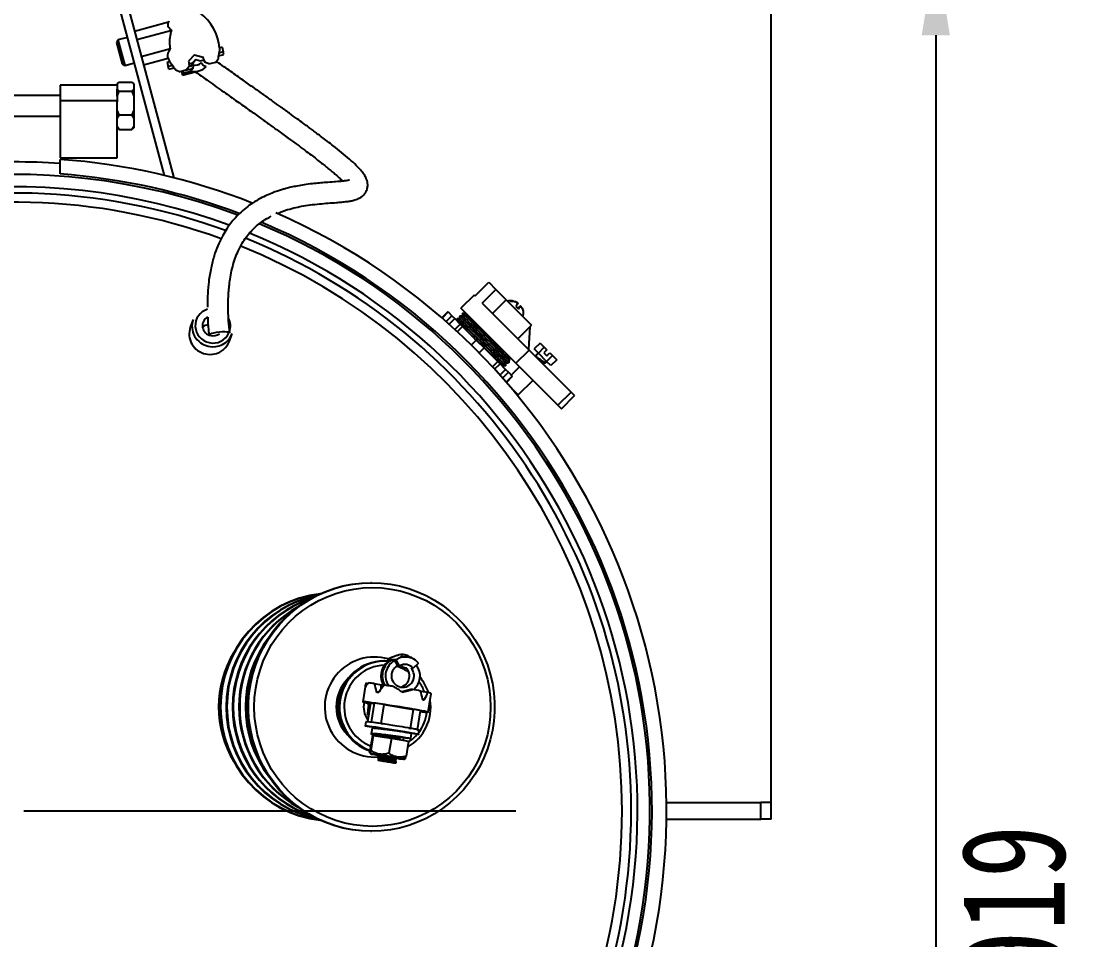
# Model space of a CAD drawing. Header units: millimetres. Extents: x 107291 to 113922, y -130611 to -125922.
# Drawn here: x 108498 to 109009, y -129124 to -128682 of the extents above; entities that cross this region are included whole.
import ezdxf

# ---------------------------------------------------------------- set-up
doc = ezdxf.new("R2010")
doc.units = ezdxf.units.MM
doc.header["$LTSCALE"] = 13
doc.linetypes.add('CENTERX2', pattern=[101.6, 63.5, -12.7, 12.7, -12.7])
for name, color, linetype in [('中心符号线', 7, 'CENTERX2'), ('几何体', 7, 'Continuous'), ('尺寸', 3, 'Continuous')]:
    doc.layers.add(name, color=color, linetype=linetype)
doc.styles.add('SLDTEXTSTYLE0', font='hyswlongfangsong.ttf')
doc.dimstyles.new('SLDDIMSTYLE0', dxfattribs={"dimtxt": 50, "dimasz": 40.8, "dimexe": 0, "dimexo": 0.0625, "dimgap": 12.5, "dimtad": 2, "dimdec": 0, "dimrnd": 1e-09, "dimzin": 12, "dimdsep": 46, "dimtxsty": 'SLDTEXTSTYLE0', "dimsah": 1, "dimcen": 0.09, "dimadec": 0, "dimazin": 3, "dimtfac": 1, "dimtdec": 0, "dimtmove": 0, "dimatfit": 0, "dimfxl": 1, "dimfrac": 2, "dimtolj": 1, "dimtzin": 12, "dimarcsym": 0})

# ---------------------------------------------------------------- blocks, each defined once
blk = doc.blocks.new('SW_CENTERMARKSYMBOL_0')
at = {"layer": '中心符号线', "color": 0}
blk.add_line((5, 0), (242, 0), dxfattribs=at)
blk = doc.blocks.new('*D22')
at = {"layer": 'Defpoints', "color": 0, "transparency": 16777216}
for p in [(108531.36, -128648.06), (108624.3, -129566.79), (108938.26, -129566.79)]:
    blk.add_point(p, dxfattribs=at)
at = {"layer": '尺寸', "color": 0, "lineweight": -2, "transparency": 16777216}
for p, q in [((108531.42, -128648.06), (108938.26, -128648.06)), ((108938.26, -128688.86), (108938.26, -129525.99)), ((108624.36, -129566.79), (108938.26, -129566.79))]:
    blk.add_line(p, q, dxfattribs=at)
at = {"layer": '尺寸', "color": 0, "transparency": 16777216}
for points in [[(108931.46, -128688.86), (108945.06, -128688.86), (108938.26, -128648.06)], [(108931.46, -129525.99), (108945.06, -129525.99), (108938.26, -129566.79)]]:
    blk.add_solid(points, dxfattribs=at)
at = {"layer": '尺寸', "color": 0, "transparency": 16777216, "insert": (108975.76, -129107.43), "char_height": 50, "attachment_point": 5, "rotation": 90, "style": 'SLDTEXTSTYLE0'}
blk.add_mtext('\\A1;919', dxfattribs=at)
blk = doc.blocks.new('*D23')
at = {"layer": 'Defpoints', "color": 0, "transparency": 16777216}
for p in [(108859.05, -128532.98), (107978.05, -129032.32), (108859.05, -129058.32)]:
    blk.add_point(p, dxfattribs=at)
at = {"layer": '尺寸', "color": 0, "lineweight": -2, "transparency": 16777216}
for p, q in [((107978.05, -129032.25), (107978.05, -128532.98)), ((108018.85, -128532.98), (108818.25, -128532.98)), ((108859.05, -129058.25), (108859.05, -128532.98))]:
    blk.add_line(p, q, dxfattribs=at)
at = {"layer": '尺寸', "color": 0, "transparency": 16777216}
for points in [[(108018.85, -128526.18), (108018.85, -128539.78), (107978.05, -128532.98)], [(108818.25, -128526.18), (108818.25, -128539.78), (108859.05, -128532.98)]]:
    blk.add_solid(points, dxfattribs=at)
at = {"layer": '尺寸', "color": 0, "transparency": 16777216, "insert": (108418.55, -128495.48), "char_height": 50, "attachment_point": 5, "style": 'SLDTEXTSTYLE0'}
blk.add_mtext('\\A1;881', dxfattribs=at)

msp = doc.modelspace()

# ---------------------------------------------------------------- linework, layer by layer
at = {"layer": '几何体'}
for p, q in [((108566.83, -128756.35), (108539.69, -128655.06)), ((108543.55, -128654.03), (108571.26, -128757.44)), ((108552.34, -128686.82), (108568.78, -128682.42)), ((108553.43, -128690.88), (108570.27, -128686.37)), ((108544.39, -128691.08), (108543.63, -128692.31)), ((108543.63, -128692.31), (108546.41, -128702.66)), ((108549.01, -128689.84), (108544.39, -128691.08)), ((108544.39, -128691.08), (108547.68, -128703.35)), ((108555.6, -128699), (108569.65, -128695.23)), ((108581.26, -128698.18), (108578.3, -128701.31)), ((108581.26, -128698.18), (108585.39, -128699.41)), ((108592.84, -128699.34), (108592.88, -128698.76)), ((108592.93, -128697.39), (108592.88, -128698.76)), ((108592.88, -128698.76), (108595.44, -128698.07)), ((108595.1, -128696.81), (108592.93, -128697.39)), ((108594.51, -128694.62), (108593.35, -128694.94)), ((108594.51, -128694.62), (108595.1, -128696.81)), ((108595.44, -128698.07), (108595.1, -128696.81)), ((108546.41, -128702.66), (108547.68, -128703.35)), ((108547.68, -128703.35), (108552.29, -128702.11)), ((108556.69, -128703.06), (108568.55, -128699.88)), ((108568.01, -128701.73), (108569.17, -128701.41)), ((108568.01, -128701.73), (108568.59, -128703.91)), ((108570.76, -128703.33), (108568.59, -128703.91)), ((108568.93, -128705.18), (108568.59, -128703.91)), ((108571.48, -128704.49), (108570.76, -128703.33)), ((108577.05, -128705.71), (108578.9, -128703.56)), ((108578.3, -128701.31), (108578.64, -128702.57)), ((108578.64, -128702.57), (108580.28, -128702.14)), ((108578.9, -128703.56), (108578.64, -128702.57)), ((108578.92, -128703.62), (108579.86, -128703.37)), ((108581.89, -128700.54), (108580.28, -128702.14)), ((108580.28, -128702.14), (108580.82, -128701.99)), ((108580.58, -128703.25), (108580.37, -128704.82)), ((108581.89, -128700.54), (108584.09, -128701.11)), ((108584.09, -128701.11), (108585.73, -128700.67)), ((108585.48, -128703.45), (108584.52, -128702.12)), ((108585.73, -128700.67), (108585.39, -128699.41)), ((108586.8, -128704.1), (108585.48, -128703.45)), ((108585.73, -128700.67), (108585.99, -128701.66)), ((108585.99, -128701.66), (108588.67, -128702.59)), ((108591.38, -128701.87), (108588.67, -128702.59)), ((108591.38, -128701.87), (108592.73, -128699.96)), ((108592.73, -128699.96), (108592.79, -128699.35)), ((108592.79, -128699.35), (108592.84, -128699.34)), ((108568.93, -128705.18), (108571.48, -128704.49)), ((108571.48, -128704.49), (108571.81, -128704.97)), ((108571.81, -128704.97), (108571.86, -128704.96)), ((108571.86, -128704.96), (108572.22, -128705.46)), ((108572.22, -128705.46), (108574.34, -128706.43)), ((108577.05, -128705.71), (108574.34, -128706.43)), ((108575.03, -128706.25), (108575.52, -128708.11)), ((108575.52, -128708.11), (108581.64, -128706.47)), ((108576.2, -128706.94), (108575.52, -128708.11)), ((108576.2, -128706.94), (108579.42, -128706.08)), ((108577.05, -128705.71), (108580.37, -128704.82)), ((108580.37, -128704.82), (108579.42, -128706.08)), ((108544.05, -128712.82), (108516.55, -128712.82)), ((108516.55, -128712.82), (108516.55, -128720.25)), ((108544.05, -128712.29), (108545.05, -128711.37)), ((108544.32, -128712), (108544.05, -128712.27)), ((108544.05, -128712.29), (108544.05, -128712.27)), ((108544.05, -128712.29), (108544.05, -128714.86)), ((108545.05, -128711.37), (108551.05, -128711.37)), ((108551.05, -128711.37), (108552.05, -128712.29)), ((108552.05, -128712.27), (108551.77, -128712)), ((108552.05, -128712.27), (108552.05, -128712.29)), ((108552.05, -128712.29), (108552.05, -128714.86)), ((108516.55, -128717.82), (108471.55, -128717.82)), ((108545.05, -128715.78), (108544.05, -128714.86)), ((108544.05, -128718.18), (108544.05, -128714.86)), ((108544.05, -128718.18), (108545.05, -128715.78)), ((108544.05, -128718.18), (108544.05, -128720.87)), ((108545.05, -128715.78), (108551.05, -128715.78)), ((108552.05, -128714.86), (108551.05, -128715.78)), ((108551.05, -128715.78), (108552.05, -128718.18)), ((108552.05, -128714.86), (108552.05, -128718.18)), ((108552.05, -128718.18), (108552.05, -128724.83)), ((108516.55, -128720.25), (108544.05, -128720.25)), ((108516.55, -128720.25), (108516.55, -128747.82)), ((108544.05, -128747.82), (108544.05, -128720.87)), ((108471.55, -128727.82), (108516.55, -128727.82)), ((108545.05, -128727.23), (108544.05, -128724.83)), ((108544.05, -128728.7), (108545.05, -128727.23)), ((108545.05, -128727.23), (108551.05, -128727.23)), ((108552.05, -128724.83), (108551.05, -128727.23)), ((108551.05, -128727.23), (108552.05, -128728.7)), ((108552.05, -128724.83), (108552.05, -128728.7)), ((108552.05, -128728.7), (108552.05, -128732.79)), ((108545.05, -128734.26), (108544.05, -128732.79)), ((108544.05, -128733.36), (108544.32, -128733.64)), ((108544.34, -128733.62), (108545.05, -128734.26)), ((108545.05, -128734.26), (108551.05, -128734.26)), ((108552.05, -128732.79), (108551.05, -128734.26)), ((108551.05, -128734.26), (108551.75, -128733.62)), ((108551.77, -128733.64), (108552.05, -128733.36)), ((108552.05, -128732.79), (108552.05, -128733.36)), ((108516.55, -128747.82), (108544.05, -128747.82)), ((108516.55, -128755.64), (108516.55, -128748.62)), ((108716.36, -128814.35), (108722.93, -128807.77)), ((108719.8, -128817.79), (108726.37, -128811.21)), ((108722.93, -128807.77), (108726.37, -128811.21)), ((108726.37, -128811.21), (108731.37, -128816.21)), ((108715.93, -128813.92), (108709.56, -128820.28)), ((108715.93, -128813.92), (108716.36, -128814.35)), ((108731.37, -128816.21), (108724.79, -128822.78)), ((108731.37, -128816.21), (108743.61, -128828.45)), ((108736.08, -128846.8), (108709.56, -128820.28)), ((108719.8, -128817.79), (108742.44, -128840.43)), ((108733.31, -128816.73), (108733.4, -128816.82)), ((108735.95, -128819.38), (108737.22, -128820.65)), ((108737.08, -128820.5), (108738.4, -128819.19)), ((108737.13, -128820.55), (108738.45, -128819.24)), ((108580.55, -128825.7), (108579.22, -128829.42)), ((108703.28, -128821.97), (108700.33, -128824.92)), ((108703.39, -128822.08), (108700.45, -128825.02)), ((108702.39, -128826.73), (108705.22, -128823.91)), ((108703.28, -128821.97), (108703.39, -128822.08)), ((108703.39, -128822.08), (108705.22, -128823.91)), ((108703.83, -128828.01), (108706.57, -128825.27)), ((108705.22, -128823.91), (108706.57, -128825.27)), ((108706.57, -128825.27), (108709.23, -128827.92)), ((108707.7, -128825.47), (108707.61, -128825.56)), ((108709.05, -128824.12), (108708.95, -128824.22)), ((108710.39, -128822.78), (108710.29, -128822.88)), ((108710.9, -128822.78), (108710.39, -128822.78)), ((108739.59, -128823.01), (108739.63, -128823.06)), ((108709.23, -128827.92), (108706.62, -128830.53)), ((108707.8, -128831.62), (108710.36, -128829.06)), ((108709.23, -128827.92), (108710.36, -128829.06)), ((108710.36, -128829.06), (108716.93, -128835.63)), ((108716.56, -128827.28), (108715.97, -128827.88)), ((108722.44, -128834.34), (108717.32, -128829.23)), ((108737.04, -128835.02), (108743.61, -128828.45)), ((108742.82, -128829.24), (108742.06, -128840.05)), ((108598.06, -128836.14), (108599.39, -128832.42)), ((108714.52, -128838.04), (108716.93, -128835.63)), ((108716.93, -128835.63), (108720.69, -128839.39)), ((108720.69, -128839.39), (108718.28, -128841.8)), ((108720.69, -128839.39), (108727.28, -128845.97)), ((108728.49, -128840.39), (108729.08, -128839.8)), ((108736.08, -128846.8), (108742.44, -128840.43)), ((108742.44, -128840.43), (108762.65, -128860.64)), ((108747.67, -128837.08), (108744.84, -128839.91)), ((108746.84, -128841.91), (108744.84, -128839.91)), ((108746.05, -128842.53), (108746.76, -128841.82)), ((108746.84, -128841.91), (108749.67, -128839.08)), ((108750.84, -128845.91), (108746.84, -128841.91)), ((108747.67, -128837.08), (108749.67, -128839.08)), ((108750.96, -128840.37), (108749.55, -128841.78)), ((108749.55, -128841.78), (108750.96, -128843.2)), ((108749.67, -128839.08), (108750.96, -128840.37)), ((108750.96, -128843.2), (108752.38, -128841.78)), ((108752.38, -128841.78), (108753.67, -128843.08)), ((108724.71, -128848.53), (108727.28, -128845.97)), ((108727.28, -128845.97), (108728.41, -128847.1)), ((108732.58, -128846.41), (108732.48, -128846.51)), ((108736.08, -128846.8), (108756.28, -128867)), ((108746.05, -128842.53), (108745.29, -128843.28)), ((108750.36, -128846.56), (108750.93, -128845.99)), ((108753.67, -128843.08), (108750.84, -128845.91)), ((108752.84, -128847.91), (108750.84, -128845.91)), ((108755.67, -128845.08), (108752.84, -128847.91)), ((108753.67, -128843.08), (108755.67, -128845.08)), ((108725.8, -128849.71), (108728.41, -128847.1)), ((108728.33, -128852.51), (108731.07, -128849.76)), ((108728.41, -128847.1), (108731.07, -128849.76)), ((108732.45, -128851.14), (108729.63, -128853.96)), ((108731.07, -128849.76), (108732.45, -128851.14)), ((108731.24, -128847.75), (108731.14, -128847.85)), ((108732.45, -128851.14), (108734.27, -128852.97)), ((108737.76, -128848.47), (108733.77, -128852.46)), ((108734.27, -128852.97), (108731.33, -128855.91)), ((108731.44, -128856.03), (108734.39, -128853.08)), ((108734.27, -128852.97), (108734.39, -128853.08)), ((108737.2, -128862.06), (108744.28, -128854.99)), ((108737.2, -128862.06), (108733.11, -128857.97)), ((108735.6, -128860.95), (108735.94, -128860.94)), ((108736.01, -128860.92), (108736.03, -128860.89)), ((108756.28, -128867), (108762.65, -128860.64)), ((108757.96, -128868.68), (108764.33, -128862.32)), ((108762.65, -128860.64), (108764.33, -128862.32)), ((108756.28, -128867), (108757.96, -128868.68)), ((108666.53, -128952.46), (108666.18, -128952.46)), ((108675.77, -128988.58), (108674.03, -128989.54)), ((108676.15, -128989.54), (108674.03, -128989.54)), ((108674.03, -128989.54), (108674.54, -128990.49)), ((108675.35, -128989.98), (108676.15, -128989.54)), ((108676.3, -128989.54), (108676.15, -128989.54)), ((108676.3, -128989.54), (108677.58, -128989.98)), ((108678.42, -128989.54), (108676.3, -128989.54)), ((108677.58, -128989.98), (108678.95, -128992.53)), ((108680.17, -128988.58), (108678.42, -128989.54)), ((108680.04, -128992.53), (108678.42, -128989.54)), ((108680.63, -128987.06), (108679.87, -128987.22)), ((108680.63, -128987.06), (108680.84, -128987.06)), ((108681.05, -128987.22), (108680.84, -128987.06)), ((108683.81, -128987.6), (108684.18, -128987.73)), ((108689.08, -128991.28), (108687.72, -128989.82)), ((108673.08, -128990.15), (108672.37, -128990.15)), ((108678.95, -128992.53), (108680.04, -128992.53)), ((108683.31, -128993.6), (108682.22, -128993.6)), ((108686.62, -128993.6), (108685.53, -128993.6)), ((108689.08, -128991.28), (108686.62, -128993.6)), ((108663.54, -129001.73), (108662.25, -129009.79)), ((108663.92, -129000.75), (108665.01, -129000.93)), ((108667.82, -129001.07), (108671.16, -129001.71)), ((108668.8, -129004.81), (108670.1, -129005.06)), ((108671.08, -129003.72), (108671.16, -129001.71)), ((108671.15, -129002.08), (108672.2, -129002.23)), ((108685.49, -129003.95), (108681.16, -129005)), ((108686.33, -129003.95), (108685.49, -129003.95)), ((108693.7, -129005.3), (108690.19, -129004.8)), ((108664.82, -129010.4), (108664.65, -129010.61)), ((108691.07, -129008.47), (108692.07, -129008.61)), ((108693.85, -129014.84), (108695.14, -129006.78)), ((108665.93, -129010.52), (108664.51, -129019.42)), ((108665.97, -129010.51), (108664.55, -129019.42)), ((108664.65, -129010.61), (108665.54, -129012.97)), ((108664.65, -129010.61), (108665.92, -129010.61)), ((108665.97, -129010.51), (108668.01, -129010.51)), ((108666.55, -129019.64), (108668.01, -129010.51)), ((108672.47, -129011.15), (108671.01, -129020.28)), ((108672.47, -129011.15), (108686.77, -129013.48)), ((108685.31, -129022.62), (108686.77, -129013.48)), ((108688.71, -129023.25), (108690.17, -129014.12)), ((108663.75, -129019.4), (108663.44, -129021.37)), ((108665.04, -129016.11), (108664.72, -129016.11)), ((108665, -129016.34), (108664.72, -129016.11)), ((108666.42, -129019.64), (108666.55, -129019.64)), ((108671.01, -129020.28), (108671.9, -129020.43)), ((108666.74, -129022.66), (108666.33, -129025.22)), ((108671.75, -129022.7), (108671.73, -129022.83)), ((108671.74, -129022.85), (108671.75, -129022.88)), ((108680.2, -129024.12), (108680.23, -129024.1)), ((108680.31, -129024.11), (108680.34, -129024.07)), ((108682.52, -129024.41), (108685.67, -129024.91)), ((108684.42, -129022.47), (108685.31, -129022.62)), ((108685.67, -129024.91), (108685.26, -129027.48)), ((108688.54, -129023.25), (108688.67, -129023.25)), ((108689.11, -129025.48), (108689.42, -129023.5)), ((108666.92, -129026.18), (108665.76, -129033.48)), ((108667.36, -129026.03), (108666.19, -129033.33)), ((108666.92, -129026.18), (108667.36, -129026.03)), ((108667.36, -129026.03), (108676.06, -129027.32)), ((108671.15, -129026.49), (108671.13, -129026.59)), ((108676.06, -129027.32), (108674.89, -129034.62)), ((108676.06, -129027.32), (108684.33, -129028.76)), ((108680.34, -129026.95), (108680.27, -129026.78)), ((108680.29, -129027.24), (108680.34, -129026.95)), ((108681.89, -129028.33), (108682.1, -129027.03)), ((108684.33, -129028.76), (108683.16, -129036.06)), ((108684.69, -129028.93), (108684.25, -129029.23)), ((108685.02, -129028.99), (108684.31, -129028.87)), ((108685.26, -129027.48), (108685.02, -129028.99)), ((108665.76, -129034.45), (108666.13, -129034.87)), ((108670.12, -129035.5), (108670.16, -129035.64)), ((108669.57, -129036.37), (108669.52, -129036.65)), ((108669.86, -129037.6), (108669.67, -129037.84)), ((108678.29, -129039.24), (108678.4, -129039.09)), ((108678.4, -129039.08), (108678.45, -129038.8)), ((108678.72, -129037.11), (108678.75, -129036.88)), ((108682.34, -129037.46), (108682.8, -129037.19)), ((108808.52, -129058.32), (108854.05, -129058.32)), ((108854.05, -129066.32), (108854.05, -129058.32)), ((108859.05, -129058.32), (108854.05, -129058.32)), ((108859.05, -129066.32), (108859.05, -129058.32)), ((108808.52, -129066.32), (108854.05, -129066.32)), ((108859.05, -129066.32), (108854.05, -129066.32)), ((108666.18, -129072.17), (108666.53, -129072.17))]:
    msp.add_line(p, q, dxfattribs=at)
at = {"layer": '几何体', "flags": 128}
for points in [[(108588.37, -128833.28), (108588.25, -128833.15), (108588.35, -128832.89), (108588.8, -128832.61), (108589.58, -128832.32), (108590.63, -128832.06), (108591.87, -128831.83), (108593.22, -128831.66)], [(108593.22, -128831.66), (108594.56, -128831.56), (108595.8, -128831.53), (108596.85, -128831.58), (108597.63, -128831.71), (108598.09, -128831.9), (108598.18, -128832.14), (108598.17, -128832.16)], [(108666.18, -129072.17), (108661.64, -129071.99), (108657.13, -129071.47), (108652.68, -129070.6), (108648.3, -129069.38), (108644.02, -129067.83), (108639.88, -129065.95), (108635.89, -129063.76), (108632.08, -129061.27), (108628.47, -129058.49), (108625.08, -129055.44), (108621.93, -129052.14), (108619.04, -129048.6), (108616.43, -129044.85), (108614.11, -129040.91), (108612.1, -129036.8), (108610.4, -129032.55), (108609.03, -129028.18), (108608, -129023.71), (108607.3, -129019.18), (108606.95, -129014.61), (108606.95, -129010.02), (108607.3, -129005.45), (108608, -129000.92), (108609.03, -128996.46), (108610.4, -128992.09), (108612.1, -128987.83), (108614.11, -128983.72), (108616.43, -128979.78), (108619.04, -128976.03), (108621.93, -128972.5), (108625.08, -128969.19), (108628.47, -128966.14), (108632.08, -128963.36), (108635.89, -128960.87), (108639.88, -128958.68), (108644.02, -128956.8), (108648.3, -128955.25), (108652.68, -128954.04), (108657.13, -128953.17), (108661.64, -128952.64), (108666.18, -128952.46), (108666.18, -128952.46)], [(108666.53, -129072.17), (108662, -129071.99), (108657.49, -129071.47), (108653.03, -129070.6), (108648.65, -129069.38), (108644.38, -129067.83), (108640.23, -129065.95), (108636.25, -129063.76), (108632.43, -129061.27), (108628.82, -129058.49), (108625.43, -129055.44), (108622.29, -129052.14), (108619.4, -129048.6), (108616.78, -129044.85), (108614.46, -129040.91), (108612.45, -129036.8), (108610.75, -129032.55), (108609.38, -129028.18), (108608.35, -129023.71), (108607.65, -129019.18), (108607.31, -129014.61), (108607.31, -129010.02), (108607.65, -129005.45), (108608.35, -129000.92), (108609.38, -128996.46), (108610.75, -128992.09), (108612.45, -128987.83), (108614.46, -128983.72), (108616.78, -128979.78), (108619.4, -128976.03), (108622.29, -128972.5), (108625.43, -128969.19), (108628.82, -128966.14), (108632.43, -128963.36), (108636.25, -128960.87), (108640.23, -128958.68), (108644.38, -128956.8), (108648.65, -128955.25), (108653.03, -128954.04), (108657.49, -128953.17), (108662, -128952.64), (108666.53, -128952.46), (108671.07, -128952.64), (108675.58, -128953.17), (108680.04, -128954.04), (108684.42, -128955.25), (108688.69, -128956.8), (108692.83, -128958.68), (108696.82, -128960.87), (108700.63, -128963.36), (108704.24, -128966.14), (108707.63, -128969.19), (108710.78, -128972.5), (108713.67, -128976.03), (108716.28, -128979.78), (108718.6, -128983.72), (108720.62, -128987.83), (108722.31, -128992.09), (108723.68, -128996.46), (108724.72, -129000.92), (108725.41, -129005.45), (108725.76, -129010.02), (108725.76, -129014.61), (108725.41, -129019.18), (108724.72, -129023.71), (108723.68, -129028.18), (108722.31, -129032.55), (108720.62, -129036.8), (108718.6, -129040.91), (108716.28, -129044.85), (108713.67, -129048.6), (108710.78, -129052.14), (108707.63, -129055.44), (108704.24, -129058.49), (108700.63, -129061.27), (108696.82, -129063.76), (108692.83, -129065.95), (108688.69, -129067.83), (108684.42, -129069.38), (108680.04, -129070.6), (108675.58, -129071.47), (108671.07, -129071.99), (108666.53, -129072.17)], [(108666.94, -129069.8), (108662.47, -129069.62), (108658.04, -129069.09), (108653.65, -129068.21), (108649.35, -129066.99), (108645.16, -129065.42), (108641.1, -129063.53), (108637.2, -129061.33), (108633.48, -129058.82), (108629.97, -129056.03), (108626.69, -129052.96), (108623.66, -129049.65), (108620.89, -129046.1), (108618.41, -129042.35), (108616.22, -129038.41), (108614.35, -129034.31), (108612.8, -129030.08), (108611.59, -129025.74), (108610.72, -129021.31), (108610.19, -129016.83), (108610.02, -129012.32), (108610.19, -129007.81), (108610.72, -129003.33), (108611.59, -128998.9), (108612.8, -128994.55), (108614.35, -128990.32), (108616.22, -128986.22), (108618.41, -128982.28), (108620.89, -128978.53), (108623.66, -128974.99), (108626.69, -128971.67), (108629.97, -128968.61), (108633.48, -128965.81), (108637.2, -128963.31), (108641.1, -128961.1), (108645.16, -128959.21), (108649.35, -128957.65), (108653.65, -128956.42), (108658.04, -128955.54), (108662.47, -128955.01), (108666.94, -128954.84), (108671.41, -128955.01), (108675.85, -128955.54), (108680.23, -128956.42), (108684.53, -128957.65), (108688.72, -128959.21), (108692.78, -128961.1), (108696.68, -128963.31), (108700.4, -128965.81), (108703.91, -128968.61), (108707.19, -128971.67), (108710.23, -128974.99), (108712.99, -128978.53), (108715.48, -128982.28), (108717.66, -128986.22), (108719.53, -128990.32), (108721.08, -128994.55), (108722.29, -128998.9), (108723.16, -129003.33), (108723.69, -129007.81), (108723.86, -129012.32), (108723.69, -129016.83), (108723.16, -129021.31), (108722.29, -129025.74), (108721.08, -129030.08), (108719.53, -129034.31), (108717.66, -129038.41), (108715.48, -129042.35), (108712.99, -129046.1), (108710.23, -129049.65), (108707.19, -129052.96), (108703.91, -129056.03), (108700.4, -129058.82), (108696.68, -129061.33), (108692.78, -129063.53), (108688.72, -129065.42), (108684.53, -129066.99), (108680.23, -129068.21), (108675.85, -129069.09), (108671.41, -129069.62), (108666.94, -129069.8)], [(108671.16, -129001.77), (108671.4, -129001.73), (108672.15, -129001.61)], [(108676.94, -129002.42), (108676.37, -129002.33), (108675.81, -129002.24), (108675.25, -129002.16), (108674.7, -129002.07), (108674.15, -129001.99), (108673.61, -129001.91), (108673.08, -129001.83), (108672.56, -129001.75)], [(108668.56, -129010.51), (108666.7, -129010.25), (108665.12, -129010.04), (108663.86, -129009.89), (108662.95, -129009.8), (108662.41, -129009.77), (108662.25, -129009.8), (108662.48, -129009.89), (108663.1, -129010.04), (108664.09, -129010.25), (108665.41, -129010.51)], [(108665.93, -129010.52), (108665.94, -129010.51), (108665.97, -129010.51)], [(108690.68, -129014.12), (108689.04, -129013.82), (108687.13, -129013.48), (108685, -129013.11), (108682.69, -129012.72), (108680.28, -129012.32), (108677.8, -129011.92), (108675.33, -129011.53), (108672.93, -129011.16), (108670.66, -129010.82), (108668.56, -129010.51)], [(108690.11, -129014.48), (108690.97, -129014.59), (108692.24, -129014.74), (108693.15, -129014.84), (108693.69, -129014.87), (108693.85, -129014.84), (108693.61, -129014.74), (108693, -129014.59), (108692.01, -129014.38), (108690.68, -129014.12)], [(108671.69, -129022.96), (108670.17, -129022.7), (108668.4, -129022.39), (108666.83, -129022.11), (108665.53, -129021.87), (108664.52, -129021.66), (108663.83, -129021.51), (108663.48, -129021.4), (108663.48, -129021.35), (108663.83, -129021.36), (108664.51, -129021.43), (108665.52, -129021.54), (108666.82, -129021.71), (108668.38, -129021.93), (108670.15, -129022.19), (108672.09, -129022.48), (108674.15, -129022.8), (108676.26, -129023.13), (108678.38, -129023.47)], [(108678.38, -129023.47), (108680.43, -129023.81), (108682.37, -129024.14), (108684.15, -129024.45), (108685.71, -129024.73), (108687.01, -129024.98), (108688.02, -129025.18), (108688.71, -129025.34), (108689.06, -129025.44), (108689.07, -129025.49), (108688.72, -129025.48), (108688.03, -129025.42), (108687.02, -129025.3), (108685.72, -129025.13), (108685.64, -129025.12)], [(108688.67, -129023.25), (108688.7, -129023.24), (108688.58, -129023.2), (108688.32, -129023.15), (108687.91, -129023.07), (108687.39, -129022.97), (108686.77, -129022.86), (108686.06, -129022.74), (108685.31, -129022.62)], [(108681.43, -129037.22), (108680.49, -129037.04), (108679.29, -129036.82), (108677.86, -129036.57), (108676.27, -129036.3), (108674.59, -129036.03), (108672.9, -129035.76), (108671.27, -129035.51), (108669.76, -129035.29), (108668.45, -129035.1), (108667.4, -129034.97), (108666.64, -129034.88), (108666.22, -129034.85), (108666.14, -129034.88), (108666.42, -129034.96), (108667.04, -129035.09), (108667.97, -129035.27), (108669.18, -129035.49), (108670.1, -129035.66)], [(108678.66, -129037.02), (108678.71, -129037.03), (108680.01, -129037.21), (108681.07, -129037.35), (108681.83, -129037.44), (108682.25, -129037.47), (108682.33, -129037.44), (108682.05, -129037.36), (108681.43, -129037.22)]]:
    msp.add_lwpolyline(points, dxfattribs=at)
at = {"layer": '几何体'}
for centre, radius, start, end in [((108569, -128697.49), 24.48, 5.9859, 52.5473), ((108591.53, -128691.45), 24.48, 157.4527, 158.3783), ((108591.53, -128691.45), 24.48, 200.1389, 204.0137), ((108869.12, -128903.23), 351.59, 144.8279, 145.5085), ((108581.26, -128698.18), 5.12, 262.4131, 309.5704), ((108581.26, -128698.18), 8.11, 256.9153, 313.0847), ((108494.05, -129062.32), 314.5, 94.1026, 66.3224), ((108494.05, -129062.32), 312.5, 85.8711, 94.1289), ((108494.05, -129062.32), 314.5, 68.5427, 85.8974), ((108494.05, -129062.32), 307.5, 94.1961, 67.1718), ((108494.05, -129062.32), 306.5, 69.366, 180), ((108494.05, -129062.32), 307.5, 69.286, 85.8039), ((108494.05, -129062.32), 300.5, 69.7712, 180), ((108494.05, -129062.32), 297.5, 69.9146, 0), ((108494.05, -129062.32), 293.12, 70.0496, 0), ((108494.05, -129062.32), 306.5, 180, 67.276), ((108494.05, -129062.32), 300.5, 180, 67.7775), ((108494.05, -129062.32), 293.12, 0, 68.0766), ((108494.05, -129062.32), 297.5, 0, 67.9374), ((108589.9, -128828.7), 8.27, 107.0494, 258.9341), ((108733.64, -128822.72), 6, 93.1897, 105), ((108589.92, -128828.88), 9.9, 161.2717, 258.1454), ((108589.99, -128828.71), 4.87, 119.7066, 258.787), ((108590.4, -128828.87), 8.16, 340.881, 27.9707), ((108733.64, -128822.72), 6, 345, 356.8103), ((108588.61, -128832.59), 9.91, 161.3463, 258.0708), ((108588.42, -128833.18), 4.95, 96.5526, 131.0052), ((108588.85, -128832.74), 9.82, 256.5174, 339.7481), ((108590.18, -128829.02), 9.82, 256.5174, 339.7481), ((108590.27, -128828.7), 8.35, 256.4865, 335.3364), ((108590.17, -128828.61), 5, 256.9655, 307.4746), ((108648.35, -129012.32), 54.92, 96.9484, 263.0516), ((108648.71, -129012.32), 54.92, 97.4537, 262.5463), ((108651.46, -129012.32), 54.95, 101.8525, 258.1475), ((108651.82, -129012.32), 54.96, 102.5084, 257.4916), ((108654.59, -129012.32), 55.01, 108.525, 251.475), ((108654.96, -129012.32), 55.02, 109.4856, 250.5144), ((108657.76, -129012.32), 55.1, 119.0342, 240.9658), ((108658.12, -129012.32), 55.11, 120.7641, 239.2359), ((108661.01, -129012.32), 55.27, 142.4297, 217.5703), ((108661.4, -129012.32), 55.3, 147.8635, 212.1365), ((108643.62, -129012.32), 50.78, 148.8767, 211.1233), ((108668.05, -129012.34), 24.09, 74.003, 273.864), ((108679.45, -128997.36), 8.44, 119.0604, 213.9514), ((108680.5, -128997.36), 8.94, 119.0529, 209.5587), ((108680.64, -128997.36), 8.94, 119.0529, 209.7334), ((108681.68, -128997.36), 8.44, 119.0605, 213.8735), ((108682.64, -128997.2), 8.96, 55.4605, 106.0082), ((108681.03, -128997.17), 9.96, 71.574, 89.8947), ((108672.56, -129012.34), 22.19, 90.5021, 252.1455), ((108673.27, -129012.34), 22.18, 87.1377, 250.3246), ((108673.54, -129012.34), 20.2, 92.092, 248.4853), ((108681.54, -128997.34), 5.47, 118.3165, 43.1522), ((108673.33, -129012.02), 19.88, 55.9173, 74.9807), ((108682.64, -128997.27), 5.41, 42.6658, 118.803), ((108678.22, -128997.3), 5.45, 42.7631, 65.9644), ((108679.27, -128997.36), 5.51, 282.2832, 42.9029), ((108681.43, -128997.36), 8.45, 308.1229, 37.677), ((108669.05, -129012.32), 19.51, 136.5476, 223.4524), ((108673.09, -129012.27), 20.23, 20.908, 36.4641), ((108672.79, -129012.27), 22.24, 18.1576, 39.8984), ((108669.58, -129012.32), 19.54, 149.86, 210.14), ((108651.34, -129121.53), 121.58, 82.2057, 83.4248), ((108617.22, -129409.59), 411.48, 79.7923, 80.3316), ((108689.86, -129025.08), 20.16, 74.9434, 79.0281), ((108673.54, -129012.32), 10.86, 167.7072, 214.9749), ((108672.8, -129012.34), 22.24, 299.847, 8.6539), ((108698.27, -128837.74), 175.87, 259.2329, 259.4103), ((108660.43, -129079.55), 69.45, 80.0109, 83.7342), ((108682.4, -129046.37), 33.18, 76.469, 82.4325), ((108673.06, -129012.34), 20.27, 323.0474, 352.9169), ((108645.39, -129204.04), 185.56, 79.6626, 84.3224), ((108658.97, -129088.68), 69.45, 80.0109, 83.7342), ((108664.96, -129124.7), 104.11, 76.41, 82.4223), ((108673.24, -129012.47), 20.05, 306.1722, 319.6052), ((108662.4, -129109.02), 73.93, 77.6758, 83.6595), ((108657.42, -129145.57), 108.39, 79.1728, 80.9356)]:
    msp.add_arc(centre, radius, start, end, dxfattribs=at)
for centre, major_axis, ratio, start_param, end_param in [((108582.25, -128701.86), (7.83, 2.1), 0.874328, 3.481945, 3.631762), ((108679.19, -129005.16), (15.62, -3.59), 0.388913, 3.001005, 3.305698), ((108679.19, -129005.16), (15.97, -1.41), 0.433059, 2.668505, 2.973198), ((108678.72, -129008.12), (-9.86, 28.05), 0.284706, 1.218397, 1.353394), ((108678.72, -129008.12), (18.02, 24.02), 0.291699, 1.524165, 1.659163), ((108679.19, -129005.16), (14.74, -9.08), 0.067832, 1.461067, 1.76576), ((108679.19, -129005.16), (16.84, 4), 0.029947, 4.837882, 5.142575), ((108678.72, -129008.12), (-7.36, 28.02), 0.412043, 4.594207, 4.729204), ((108678.72, -129008.12), (15.89, 23.71), 0.41079, 4.961221, 5.096219), ((108679.19, -129005.16), (15.97, -1.41), 0.433059, 6.252653, 6.419483)]:
    msp.add_ellipse(centre, major_axis=major_axis, ratio=ratio, start_param=start_param, end_param=end_param, dxfattribs=at)
for points, knots in [([(108570.27, -128686.37), (108569.96, -128686.16), (108569.32, -128685.73), (108568.6, -128684.7), (108568.41, -128683.56), (108568.69, -128682.68), (108568.78, -128682.42)], [0, 0, 0, 0, 0.214086, 0.435803, 0.830268, 1, 1, 1, 1]), ([(108569.65, -128695.23), (108569.63, -128695.13), (108569.44, -128693.93), (108569.31, -128691.56), (108569.6, -128688.67), (108570.1, -128686.97), (108570.27, -128686.37)], [0, 0, 0, 0, 0.035818, 0.407615, 0.790949, 1, 1, 1, 1]), ([(108568.55, -128699.88), (108568.45, -128699.5), (108568.25, -128698.71), (108568.45, -128697.15), (108569.19, -128695.97), (108569.65, -128695.23)], [0, 0, 0, 0, 0.269924, 0.547591, 1, 1, 1, 1]), ([(108593.35, -128694.94), (108593.36, -128695.33), (108593.39, -128696.12), (108593.08, -128696.96), (108592.93, -128697.39)], [0, 0, 0, 0, 0.494023, 1, 1, 1, 1]), ([(108570.76, -128703.33), (108570.42, -128703.04), (108569.73, -128702.47), (108569.36, -128701.77), (108569.17, -128701.41)], [0, 0, 0, 0, 0.493971, 1, 1, 1, 1]), ([(108620.99, -128774.67), (108622.32, -128774.13), (108624.94, -128773.08), (108629.07, -128771.96), (108633.01, -128771.13), (108637.12, -128770.49), (108641.39, -128770.01), (108645.62, -128769.67), (108649.17, -128769.42), (108652.12, -128769.18), (108654.64, -128768.89), (108656.51, -128768.63), (108658.51, -128768.2), (108660.96, -128767.27), (108662.9, -128765.73), (108663.91, -128764.18), (108664.34, -128763.16), (108664.57, -128762.22), (108664.68, -128761.23), (108664.64, -128760.17), (108664.34, -128758.62), (108663.58, -128756.86), (108662.4, -128755.09), (108661, -128753.39), (108658.92, -128751.21), (108655.98, -128748.52), (108652.18, -128745.33), (108648.55, -128742.44), (108645.34, -128739.96), (108642.7, -128737.96), (108640.35, -128736.2), (108638.23, -128734.62), (108636.06, -128733.02), (108633.55, -128731.17), (108630.46, -128728.92), (108626.71, -128726.21), (108622.75, -128723.36), (108618.64, -128720.41), (108614.46, -128717.43), (108609.74, -128714.08), (108604.45, -128710.33), (108598.52, -128706.14), (108594.21, -128703.1), (108591.87, -128701.45), (108591.74, -128701.36)], [0, 0, 0, 0, 0.038447, 0.076062, 0.110338, 0.149729, 0.191937, 0.233822, 0.275042, 0.301971, 0.328407, 0.354242, 0.380006, 0.407224, 0.436151, 0.448881, 0.459045, 0.466694, 0.47363, 0.483399, 0.49598, 0.518371, 0.537289, 0.555746, 0.576509, 0.607339, 0.63707, 0.664973, 0.684203, 0.701364, 0.716074, 0.728664, 0.740879, 0.756033, 0.774441, 0.796502, 0.822695, 0.844252, 0.868455, 0.895577, 0.925924, 0.959836, 0.997687, 1, 1, 1, 1]), ([(108581.64, -128706.47), (108583.48, -128707.77), (108587.76, -128710.79), (108594.25, -128715.36), (108600.86, -128720.03), (108606.79, -128724.24), (108612.1, -128728.03), (108616.85, -128731.42), (108621.55, -128734.81), (108626.12, -128738.13), (108630.5, -128741.33), (108634.18, -128744.06), (108637.25, -128746.37), (108639.97, -128748.45), (108642.33, -128750.28), (108644.36, -128751.89), (108646.08, -128753.28), (108647.72, -128754.64), (108649.4, -128756.07), (108651.02, -128757.54), (108652.13, -128758.57), (108652.56, -128759.03), (108652.6, -128759.08)], [0, 0, 0, 0, 0.07013, 0.163404, 0.247445, 0.32312, 0.391224, 0.452486, 0.507571, 0.57545, 0.633871, 0.684102, 0.727224, 0.764148, 0.802718, 0.833937, 0.859623, 0.888007, 0.920407, 0.956323, 0.995411, 1, 1, 1, 1]), ([(108655.76, -128758.56), (108655.77, -128758.55), (108655.8, -128758.5), (108655.14, -128758.73), (108653.6, -128758.99), (108651.47, -128759.22), (108648.54, -128759.45), (108644.93, -128759.7), (108641.32, -128759.99), (108637.86, -128760.33), (108634.25, -128760.8), (108630.82, -128761.38), (108627.86, -128762), (108625.54, -128762.57), (108623.57, -128763.12), (108621.62, -128763.72), (108619.2, -128764.56), (108616.12, -128765.81), (108612.76, -128767.46), (108609.34, -128769.49), (108606.01, -128771.88), (108603.01, -128774.49), (108600.38, -128777.25), (108598.18, -128779.99), (108596.18, -128782.9), (108594.25, -128786.25), (108592.35, -128790.32), (108590.58, -128795.22), (108589.09, -128801.01), (108588.1, -128807.05), (108587.59, -128813.19), (108587.41, -128817.28), (108587.47, -128819.53), (108587.48, -128819.72)], [0, 0, 0, 0, 0.009549, 0.040818, 0.073183, 0.106043, 0.156014, 0.209702, 0.248129, 0.28856, 0.330662, 0.368866, 0.400583, 0.425725, 0.442592, 0.46241, 0.487357, 0.517397, 0.552339, 0.590019, 0.624516, 0.660404, 0.691744, 0.71866, 0.744298, 0.77314, 0.805403, 0.841417, 0.881357, 0.924473, 0.959251, 0.996534, 1, 1, 1, 1]), ([(108598.19, -128832.06), (108598.01, -128830.14), (108597.68, -128826.64), (108597.48, -128821.9), (108597.45, -128818.09), (108597.53, -128815.1), (108597.66, -128812.84), (108597.8, -128811.11), (108597.94, -128809.59), (108598.21, -128807.34), (108598.71, -128804.12), (108599.61, -128800.11), (108600.81, -128796.23), (108602.33, -128792.46), (108604.13, -128789.03), (108606.18, -128785.96), (108608.3, -128783.39), (108610.59, -128781.11), (108613.17, -128779), (108615.78, -128777.22), (108617.5, -128776.38), (108618.23, -128776.03)], [0, 0, 0, 0, 0.071931, 0.131142, 0.179279, 0.217576, 0.24693, 0.267974, 0.28659, 0.30814, 0.359484, 0.420963, 0.483613, 0.541411, 0.612182, 0.677602, 0.739144, 0.800722, 0.869048, 0.944387, 1, 1, 1, 1]), ([(108735.04, -128817.02), (108734.75, -128816.93), (108734.2, -128816.75), (108733.62, -128816.76), (108733.35, -128816.77)], [0, 0, 0, 0, 0.525544, 1, 1, 1, 1]), ([(108733.4, -128816.82), (108734.07, -128816.85), (108735.43, -128816.91), (108736.59, -128817.61), (108737.18, -128817.96)], [0, 0, 0, 0, 0.497268, 1, 1, 1, 1]), ([(108737.13, -128817.91), (108736.8, -128817.68), (108736.32, -128817.33), (108735.75, -128817.21), (108735.58, -128817.17)], [0, 0, 0, 0, 0.697948, 1, 1, 1, 1]), ([(108737.18, -128817.96), (108737.13, -128818.03), (108736.99, -128818.22), (108736.53, -128818.75), (108736.08, -128819.23), (108735.95, -128819.38)], [0, 0, 0, 0, 0.300614, 0.797006, 1, 1, 1, 1]), ([(108738.4, -128819.19), (108738.33, -128819.24), (108738.14, -128819.37), (108737.62, -128819.83), (108737.13, -128820.28), (108736.99, -128820.41)], [0, 0, 0, 0, 0.300614, 0.797006, 1, 1, 1, 1]), ([(108737.22, -128820.65), (108737.53, -128820.31), (108738.16, -128819.63), (108738.35, -128819.37), (108738.45, -128819.24)], [0, 0, 0, 0, 0.497268, 1, 1, 1, 1]), ([(108738.45, -128819.24), (108738.67, -128819.57), (108739.24, -128820.47), (108739.59, -128821.81), (108739.59, -128822.74), (108739.59, -128823.01)], [0, 0, 0, 0, 0.300614, 0.797006, 1, 1, 1, 1]), ([(108587.62, -128824.55), (108587.63, -128824.97), (108587.7, -128827.8), (108587.99, -128830.67), (108588.24, -128833.11)], [0, 0, 0, 0, 0.148385, 1, 1, 1, 1]), ([(108707.6, -128825.57), (108707.6, -128825.78), (108707.6, -128826.02), (108707.6, -128826.26), (108707.6, -128826.3)], [0, 0, 0, 0, 0.858975, 1, 1, 1, 1]), ([(108731.14, -128847.85), (108730.97, -128847.7), (108730.63, -128847.41), (108729.77, -128846.62), (108728.66, -128845.57), (108727.27, -128844.25), (108725.65, -128842.7), (108723.84, -128840.97), (108721.86, -128839.07), (108719.86, -128837.13), (108717.9, -128835.24), (108716.07, -128833.49), (108714.29, -128831.78), (108712.6, -128830.15), (108711.08, -128828.7), (108709.78, -128827.48), (108708.76, -128826.53), (108708.05, -128825.89), (108707.66, -128825.56), (108707.65, -128825.59), (108707.64, -128825.6)], [0, 0, 0, 0, 0.053593, 0.107185, 0.162147, 0.219087, 0.277678, 0.334618, 0.393208, 0.456019, 0.509612, 0.563204, 0.618166, 0.675106, 0.733697, 0.790637, 0.849228, 0.906168, 0.964759, 1, 1, 1, 1]), ([(108708.96, -128825.46), (108708.75, -128825.46), (108708.33, -128825.46), (108707.92, -128825.46), (108707.71, -128825.46)], [0, 0, 0, 0, 0.499998, 1, 1, 1, 1]), ([(108707.75, -128825.5), (108707.75, -128825.5), (108707.76, -128825.47), (108708.13, -128825.78), (108708.84, -128826.42), (108709.85, -128827.36), (108711.15, -128828.58), (108712.66, -128830.02), (108714.39, -128831.68), (108716.19, -128833.41), (108718.03, -128835.18), (108719.85, -128836.94), (108721.69, -128838.71), (108723.5, -128840.45), (108725.26, -128842.14), (108726.91, -128843.72), (108728.39, -128845.13), (108729.63, -128846.29), (108730.64, -128847.23), (108731.03, -128847.57), (108731.24, -128847.75)], [0, 0, 0, 0, 0.0276851, 0.0866571, 0.1439675, 0.2029399, 0.26025, 0.319222, 0.3765322, 0.4355043, 0.4876394, 0.5410145, 0.5949557, 0.648897, 0.7042158, 0.7615265, 0.8204992, 0.8778092, 0.9367811, 1, 1, 1, 1]), ([(108708.95, -128824.23), (108708.95, -128824.44), (108708.95, -128824.85), (108708.95, -128825.27), (108708.95, -128825.47)], [0, 0, 0, 0, 0.500001, 1, 1, 1, 1]), ([(108708.96, -128825.47), (108709.05, -128825.53), (108709.25, -128825.65), (108710.36, -128826.66), (108712, -128828.2), (108714.14, -128830.23), (108716.64, -128832.63), (108719.35, -128835.23), (108722.12, -128837.89), (108724.77, -128840.44), (108727.12, -128842.69), (108729.05, -128844.51), (108730.51, -128845.87), (108731.02, -128846.32), (108731.27, -128846.54)], [0, 0, 0, 0, 0.084183, 0.167993, 0.252973, 0.336916, 0.421408, 0.506207, 0.58994, 0.674883, 0.759016, 0.839288, 0.920226, 1, 1, 1, 1]), ([(108732.48, -128846.51), (108732.31, -128846.36), (108731.97, -128846.06), (108731.12, -128845.27), (108730, -128844.23), (108728.61, -128842.91), (108726.99, -128841.36), (108725.18, -128839.62), (108723.21, -128837.72), (108721.2, -128835.79), (108719.24, -128833.9), (108717.42, -128832.14), (108715.64, -128830.43), (108713.94, -128828.81), (108712.42, -128827.36), (108711.13, -128826.14), (108710.1, -128825.19), (108709.39, -128824.54), (108709, -128824.22), (108708.99, -128824.25), (108708.99, -128824.26)], [0, 0, 0, 0, 0.053593, 0.107185, 0.162147, 0.219087, 0.277678, 0.334618, 0.393208, 0.456019, 0.509612, 0.563204, 0.618166, 0.675106, 0.733697, 0.790637, 0.849228, 0.906168, 0.964759, 1, 1, 1, 1]), ([(108710.3, -128824.12), (108710.09, -128824.12), (108709.68, -128824.12), (108709.26, -128824.12), (108709.05, -128824.12)], [0, 0, 0, 0, 0.499998, 1, 1, 1, 1]), ([(108709.09, -128824.16), (108709.1, -128824.15), (108709.11, -128824.13), (108709.48, -128824.44), (108710.18, -128825.07), (108711.2, -128826.01), (108712.49, -128827.23), (108714.01, -128828.68), (108715.73, -128830.33), (108717.53, -128832.06), (108719.37, -128833.84), (108721.2, -128835.59), (108723.04, -128837.37), (108724.85, -128839.11), (108726.6, -128840.79), (108728.26, -128842.38), (108729.73, -128843.78), (108730.97, -128844.95), (108731.98, -128845.88), (108732.38, -128846.23), (108732.58, -128846.41)], [0, 0, 0, 0, 0.027685, 0.086657, 0.143967, 0.20294, 0.26025, 0.319222, 0.376532, 0.435504, 0.487639, 0.541015, 0.594956, 0.648897, 0.704216, 0.761526, 0.820499, 0.877809, 0.936781, 1, 1, 1, 1]), ([(108710.29, -128822.88), (108710.29, -128823.09), (108710.29, -128823.51), (108710.29, -128823.92), (108710.29, -128824.13)], [0, 0, 0, 0, 0.500001, 1, 1, 1, 1]), ([(108710.3, -128824.12), (108710.4, -128824.18), (108710.59, -128824.31), (108711.7, -128825.32), (108713.35, -128826.85), (108715.49, -128828.89), (108717.98, -128831.28), (108720.69, -128833.89), (108723.46, -128836.55), (108726.11, -128839.09), (108728.47, -128841.35), (108730.39, -128843.17), (108731.85, -128844.53), (108732.36, -128844.97), (108732.61, -128845.19)], [0, 0, 0, 0, 0.084183, 0.167993, 0.252973, 0.336916, 0.421408, 0.506207, 0.58994, 0.674883, 0.759016, 0.839288, 0.920226, 1, 1, 1, 1]), ([(108722.44, -128834.34), (108721.82, -128833.75), (108720.59, -128832.56), (108718.76, -128830.8), (108716.98, -128829.09), (108715.29, -128827.47), (108713.77, -128826.02), (108712.47, -128824.79), (108711.45, -128823.85), (108710.73, -128823.2), (108710.35, -128822.88), (108710.33, -128822.9), (108710.33, -128822.91)], [0, 0, 0, 0, 0.098519, 0.197039, 0.298074, 0.402747, 0.510456, 0.615128, 0.722835, 0.827509, 0.935217, 1, 1, 1, 1]), ([(108710.43, -128822.82), (108710.44, -128822.81), (108710.45, -128822.78), (108710.82, -128823.09), (108711.53, -128823.73), (108712.54, -128824.67), (108713.84, -128825.89), (108715.41, -128827.39), (108716.66, -128828.59), (108717.32, -128829.23)], [0, 0, 0, 0, 0.075171, 0.228152, 0.376823, 0.529805, 0.678474, 0.831455, 1, 1, 1, 1]), ([(108717.32, -128829.23), (108716.79, -128828.69), (108715.72, -128827.62), (108714.31, -128826.22), (108713.07, -128824.98), (108712.07, -128823.97), (108711.34, -128823.24), (108710.92, -128822.83), (108710.91, -128822.81), (108710.9, -128822.81)], [0, 0, 0, 0, 0.141416, 0.284675, 0.427932, 0.579012, 0.73009, 0.881072, 1, 1, 1, 1]), ([(108714.83, -128833.53), (108715, -128833.68), (108715.98, -128834.63), (108718.02, -128836.59), (108720.77, -128839.23), (108723.43, -128841.78), (108725.78, -128844.03), (108727.7, -128845.85), (108729.17, -128847.22), (108729.67, -128847.66), (108729.93, -128847.88)], [0, 0, 0, 0, 0.028419, 0.170815, 0.311421, 0.454058, 0.595337, 0.730129, 0.866043, 1, 1, 1, 1]), ([(108733.27, -128845.17), (108733.12, -128845.03), (108732.82, -128844.73), (108732.02, -128843.92), (108730.96, -128842.87), (108729.64, -128841.54), (108728.08, -128839.99), (108726.35, -128838.26), (108724.46, -128836.36), (108723.13, -128835.03), (108722.44, -128834.34)], [0, 0, 0, 0, 0.118885, 0.239334, 0.359784, 0.485593, 0.611411, 0.737691, 0.863971, 1, 1, 1, 1]), ([(108731.24, -128847.55), (108731.24, -128847.45), (108731.25, -128847.24), (108731.26, -128846.9), (108731.27, -128846.67), (108731.27, -128846.54)], [0, 0, 0, 0, 0.304288, 0.608578, 1, 1, 1, 1]), ([(108731.24, -128847.75), (108731.24, -128847.65), (108731.24, -128847.44), (108731.25, -128847.03), (108731.26, -128846.73), (108731.27, -128846.54)], [0, 0, 0, 0, 0.255137, 0.510274, 1, 1, 1, 1]), ([(108731.27, -128846.54), (108731.37, -128846.53), (108731.58, -128846.53), (108731.98, -128846.52), (108732.28, -128846.51), (108732.48, -128846.51)], [0, 0, 0, 0, 0.255708, 0.511414, 1, 1, 1, 1]), ([(108732.61, -128845.19), (108732.61, -128845.29), (108732.6, -128845.5), (108732.59, -128845.9), (108732.59, -128846.21), (108732.58, -128846.41)], [0, 0, 0, 0, 0.255139, 0.510276, 1, 1, 1, 1]), ([(108732.59, -128846.21), (108732.59, -128846.1), (108732.59, -128845.9), (108732.6, -128845.55), (108732.61, -128845.32), (108732.62, -128845.19)], [0, 0, 0, 0, 0.304289, 0.608578, 1, 1, 1, 1]), ([(108732.61, -128845.19), (108732.72, -128845.19), (108732.94, -128845.18), (108733.16, -128845.18), (108733.27, -128845.17)], [0, 0, 0, 0, 0.499518, 1, 1, 1, 1]), ([(108750.26, -128846.56), (108750.22, -128846.56), (108750.12, -128846.58), (108749.7, -128846.34), (108749.05, -128845.92), (108748.26, -128845.35), (108747.43, -128844.75), (108746.63, -128844.16), (108745.96, -128843.72), (108745.56, -128843.47), (108745.46, -128843.45), (108745.46, -128843.45)], [0, 0, 0, 0, 0.074739, 0.206291, 0.337857, 0.469472, 0.60103, 0.73268, 0.864232, 0.995887, 1, 1, 1, 1]), ([(108748.35, -128846.34), (108748.51, -128846.43), (108748.84, -128846.62), (108748.96, -128846.6), (108749.02, -128846.58)], [0, 0, 0, 0, 0.502789, 1, 1, 1, 1]), ([(108749.06, -128846.63), (108749.26, -128846.62), (108749.67, -128846.61), (108750.09, -128846.59), (108750.29, -128846.59)], [0, 0, 0, 0, 0.499504, 1, 1, 1, 1]), ([(108749.21, -128847.2), (108749.21, -128847.15), (108749.2, -128846.96), (108749.2, -128846.77), (108749.19, -128846.62)], [0, 0, 0, 0, 0.241518, 1, 1, 1, 1]), ([(108729.9, -128848.6), (108729.91, -128848.55), (108729.91, -128848.31), (108729.92, -128848.08), (108729.93, -128847.88)], [0, 0, 0, 0, 0.1753519, 1, 1, 1, 1]), ([(108729.93, -128847.88), (108729.93, -128847.92), (108729.92, -128848.06), (108729.91, -128848.3), (108729.91, -128848.5), (108729.91, -128848.6)], [0, 0, 0, 0, 0.1592819, 0.5877631, 1, 1, 1, 1]), ([(108729.93, -128847.88), (108730.03, -128847.88), (108730.23, -128847.87), (108730.63, -128847.86), (108730.94, -128847.85), (108731.14, -128847.85)], [0, 0, 0, 0, 0.255708, 0.511414, 1, 1, 1, 1]), ([(108736.01, -128860.92), (108735.95, -128860.93), (108735.85, -128860.97), (108735.55, -128860.8), (108735.42, -128860.72)], [0, 0, 0, 0, 0.5650978, 1, 1, 1, 1]), ([(108679.87, -128987.22), (108679.37, -128987.37), (108678.37, -128987.67), (108677.05, -128988.1), (108676.06, -128988.48), (108675.77, -128988.58)], [0, 0, 0, 0, 0.4151672, 0.8312595, 1, 1, 1, 1]), ([(108681.05, -128987.22), (108681, -128987.37), (108680.91, -128987.67), (108680.66, -128988.1), (108680.28, -128988.48), (108680.17, -128988.58)], [0, 0, 0, 0, 0.415167, 0.831259, 1, 1, 1, 1]), ([(108683.99, -128987.62), (108683.8, -128987.56), (108683.03, -128987.32), (108681.87, -128987.1), (108680.9, -128987.07), (108680.54, -128987.06)], [0, 0, 0, 0, 0.16786, 0.695396, 1, 1, 1, 1]), ([(108687.72, -128989.82), (108687.23, -128989.49), (108685.87, -128988.58), (108684.84, -128988.06), (108684.18, -128987.73)], [0, 0, 0, 0, 0.358563, 1, 1, 1, 1]), ([(108670.15, -129005.01), (108670.08, -129005.09), (108669.94, -129005.25), (108669.67, -129005.38), (108669.39, -129005.41), (108669.14, -129005.32), (108668.92, -129005.12), (108668.84, -129004.92), (108668.8, -129004.81)], [0, 0, 0, 0, 0.163826, 0.327654, 0.491393, 0.654851, 0.818278, 1, 1, 1, 1]), ([(108692.07, -129008.61), (108692.02, -129008.69), (108691.92, -129008.86), (108691.72, -129008.99), (108691.51, -129009.02), (108691.32, -129008.93), (108691.15, -129008.73), (108691.09, -129008.52), (108691.05, -129008.42)], [0, 0, 0, 0, 0.163826, 0.327654, 0.491393, 0.654851, 0.818278, 1, 1, 1, 1]), ([(108664.72, -129016.11), (108664.77, -129015.44), (108664.88, -129014.07), (108665.03, -129012.62), (108665.13, -129011.88), (108665.13, -129011.88)], [0, 0, 0, 0, 0.493676, 0.998949, 1, 1, 1, 1]), ([(108685.26, -129027.48), (108685.16, -129027.47), (108684.94, -129027.44), (108683.86, -129027.28), (108682.29, -129027.05), (108680.3, -129026.76), (108678.01, -129026.44), (108675.58, -129026.11), (108673.16, -129025.79), (108670.91, -129025.52), (108668.99, -129025.31), (108667.5, -129025.18), (108666.56, -129025.14), (108666.22, -129025.21), (108666.51, -129025.37), (108667.39, -129025.63), (108668.84, -129025.97), (108670.16, -129026.25), (108671.03, -129026.42), (108671.18, -129026.45)], [0, 0, 0, 0, 0.061431, 0.123888, 0.185319, 0.246751, 0.309207, 0.370639, 0.43207, 0.494527, 0.555958, 0.61739, 0.679846, 0.741277, 0.802709, 0.865165, 0.926597, 0.988028, 1, 1, 1, 1]), ([(108685.67, -129024.91), (108685.57, -129024.9), (108685.35, -129024.87), (108684.27, -129024.71), (108682.71, -129024.48), (108680.71, -129024.19), (108678.42, -129023.87), (108675.99, -129023.54), (108673.57, -129023.22), (108671.32, -129022.95), (108669.4, -129022.74), (108667.9, -129022.61), (108667.02, -129022.58), (108666.64, -129022.6), (108666.74, -129022.66), (108666.74, -129022.66)], [0, 0, 0, 0, 0.082761, 0.166903, 0.249665, 0.332426, 0.416568, 0.499329, 0.58209, 0.666232, 0.748994, 0.831755, 0.915897, 0.998658, 1, 1, 1, 1]), ([(108679.77, -129026.71), (108679.21, -129026.64), (108677.99, -129026.48), (108675.64, -129026.19), (108673.24, -129025.91), (108671.2, -129025.71), (108669.83, -129025.63), (108669.32, -129025.7), (108669.81, -129025.93), (108670.57, -129026.15), (108671.26, -129026.31), (108671.29, -129026.31)], [0, 0, 0, 0, 0.107337, 0.233886, 0.360435, 0.486984, 0.613533, 0.740082, 0.866631, 0.993179, 1, 1, 1, 1]), ([(108671.76, -129025.75), (108671.66, -129025.87), (108671.46, -129026.11), (108671.26, -129026.35), (108671.16, -129026.47)], [0, 0, 0, 0, 0.499993, 1, 1, 1, 1]), ([(108671.81, -129022.84), (108671.79, -129022.82), (108671.72, -129022.75), (108672.01, -129022.74), (108672.21, -129022.73)], [0, 0, 0, 0, 0.3345888, 1, 1, 1, 1]), ([(108671.23, -129026.51), (108671.21, -129026.48), (108671.14, -129026.4), (108671.73, -129026.36), (108672.92, -129026.39), (108674.58, -129026.52), (108676.4, -129026.68), (108678.13, -129026.84), (108679.48, -129026.96), (108680.26, -129027), (108680.26, -129026.96), (108680.26, -129026.94)], [0, 0, 0, 0, 0.043775, 0.168505, 0.294084, 0.418581, 0.543775, 0.668969, 0.793465, 0.919044, 1, 1, 1, 1]), ([(108671.69, -129026.67), (108671.71, -129026.67), (108671.92, -129026.64), (108672.92, -129026.69), (108674.52, -129026.8), (108676.36, -129026.97), (108678.08, -129027.13), (108679.14, -129027.22), (108679.85, -129027.27), (108680.25, -129027.28), (108680.24, -129027.24), (108680.24, -129027.23)], [0, 0, 0, 0, 0.017255, 0.165592, 0.312651, 0.460533, 0.608415, 0.755474, 0.802916, 0.927544, 1, 1, 1, 1]), ([(108679.67, -129026.7), (108680.35, -129026.79), (108681.77, -129026.98), (108683.19, -129027.18), (108683.93, -129027.29)], [0, 0, 0, 0, 0.474606, 1, 1, 1, 1]), ([(108679.75, -129027.96), (108679.83, -129027.86), (108680.01, -129027.62), (108680.19, -129027.38), (108680.29, -129027.24)], [0, 0, 0, 0, 0.429253, 1, 1, 1, 1]), ([(108666.19, -129033.33), (108666.12, -129033.59), (108665.98, -129034.12), (108665.82, -129034.52), (108665.74, -129034.47), (108665.73, -129034.05), (108665.75, -129033.64), (108665.76, -129033.48)], [0, 0, 0, 0, 0.213245, 0.431498, 0.645486, 0.868042, 1, 1, 1, 1]), ([(108674.89, -129034.62), (108674.48, -129034.73), (108673.45, -129035), (108671.76, -129035.19), (108669.9, -129035.04), (108668.18, -129034.47), (108666.98, -129033.84), (108666.33, -129033.42), (108666.19, -129033.33)], [0, 0, 0, 0, 0.136843, 0.346229, 0.555177, 0.749713, 0.944655, 1, 1, 1, 1]), ([(108670.18, -129035.62), (108670.08, -129035.74), (108669.88, -129035.98), (108669.68, -129036.22), (108669.58, -129036.34)], [0, 0, 0, 0, 0.499993, 1, 1, 1, 1]), ([(108670.23, -129035.63), (108670.22, -129035.62), (108670.18, -129035.56), (108670.42, -129035.55), (108670.6, -129035.54)], [0, 0, 0, 0, 0.2219518, 1, 1, 1, 1]), ([(108683.16, -129036.06), (108682.55, -129036.21), (108681.32, -129036.52), (108679.44, -129036.57), (108677.59, -129036.16), (108676.08, -129035.43), (108675.21, -129034.84), (108674.89, -129034.62)], [0, 0, 0, 0, 0.213245, 0.431498, 0.645486, 0.868042, 1, 1, 1, 1]), ([(108669.52, -129036.67), (108669.58, -129036.84), (108669.69, -129037.15), (108669.8, -129037.47), (108669.85, -129037.62)], [0, 0, 0, 0, 0.513671, 1, 1, 1, 1]), ([(108669.6, -129036.66), (108669.58, -129036.64), (108669.51, -129036.56), (108670.11, -129036.52), (108671.3, -129036.55), (108672.96, -129036.68), (108674.78, -129036.84), (108676.5, -129037), (108677.57, -129037.09), (108678.27, -129037.14), (108678.68, -129037.16), (108678.66, -129037.11), (108678.66, -129037.1)], [0, 0, 0, 0, 0.0437539, 0.1684251, 0.2939442, 0.4183816, 0.5435159, 0.6686503, 0.7930877, 0.8332325, 0.9386896, 1, 1, 1, 1]), ([(108669.65, -129036.38), (108669.63, -129036.36), (108669.56, -129036.27), (108670.15, -129036.24), (108671.34, -129036.27), (108673, -129036.39), (108674.82, -129036.55), (108676.56, -129036.72), (108677.88, -129036.83), (108678.6, -129036.88), (108678.62, -129036.85), (108678.63, -129036.84)], [0, 0, 0, 0, 0.046459, 0.178839, 0.312119, 0.444251, 0.577123, 0.709994, 0.842126, 0.975406, 1, 1, 1, 1]), ([(108674.49, -129038.53), (108673.99, -129038.45), (108672.98, -129038.28), (108671.58, -129038.07), (108670.47, -129037.92), (108669.78, -129037.84), (108669.57, -129037.84), (108669.87, -129037.92), (108670.46, -129038.04), (108670.95, -129038.12), (108671.09, -129038.15)], [0, 0, 0, 0, 0.138629, 0.277262, 0.415489, 0.550448, 0.684398, 0.815699, 0.945367, 1, 1, 1, 1]), ([(108669.91, -129037.61), (108669.91, -129037.59), (108669.86, -129037.52), (108670.39, -129037.49), (108671.44, -129037.5), (108672.93, -129037.6), (108674.57, -129037.73), (108676.12, -129037.86), (108677.32, -129037.96), (108678.01, -129037.98), (108678.02, -129037.94), (108678.02, -129037.92)], [0, 0, 0, 0, 0.026215, 0.154531, 0.283721, 0.411796, 0.540589, 0.669383, 0.797457, 0.926648, 1, 1, 1, 1]), ([(108671.09, -129038.15), (108671.45, -129038.21), (108672.16, -129038.34), (108673.52, -129038.57), (108674.93, -129038.79), (108676.25, -129038.99), (108677.35, -129039.15), (108678.09, -129039.23), (108678.37, -129039.25), (108678.2, -129039.19), (108677.89, -129039.12), (108677.78, -129039.1)], [0, 0, 0, 0, 0.11326, 0.226515, 0.340225, 0.456377, 0.573307, 0.692355, 0.81251, 0.934453, 1, 1, 1, 1]), ([(108674.49, -129038.53), (108675.08, -129038.58), (108676.24, -129038.69), (108677.58, -129038.81), (108678.37, -129038.85), (108678.37, -129038.8), (108678.37, -129038.79)], [0, 0, 0, 0, 0.274413, 0.547297, 0.822553, 1, 1, 1, 1]), ([(108677.78, -129039.1), (108678.01, -129039.11), (108678.37, -129039.13), (108678.35, -129039.09), (108678.34, -129039.07)], [0, 0, 0, 0, 0.63236, 1, 1, 1, 1]), ([(108678.1, -129037.93), (108678.2, -129037.8), (108678.4, -129037.53), (108678.61, -129037.25), (108678.71, -129037.12)], [0, 0, 0, 0, 0.499995, 1, 1, 1, 1]), ([(108678.44, -129038.79), (108678.39, -129038.65), (108678.27, -129038.36), (108678.16, -129038.07), (108678.1, -129037.93)], [0, 0, 0, 0, 0.5042042, 1, 1, 1, 1]), ([(108682.78, -129037.16), (108682.8, -129037.15), (108682.86, -129037.12), (108683, -129036.67), (108683.11, -129036.22), (108683.16, -129036.06)], [0, 0, 0, 0, 0.274379, 0.729908, 1, 1, 1, 1])]:
    msp.add_open_spline(points, degree=3, knots=knots, dxfattribs=at)

# ---------------------------------------------------------------- block references
at = {"layer": '中心符号线'}
msp.add_blockref('SW_CENTERMARKSYMBOL_0', (108494.05, -129062.32), dxfattribs=at)

# ---------------------------------------------------------------- dimensions: what is measured, and where the dimension line sits
at = {"layer": '尺寸'}
dim = msp.add_linear_dim(base=(108859.05, -128532.98), p1=(107978.05, -129032.32), p2=(108859.05, -129058.32), dimstyle='SLDDIMSTYLE0', dxfattribs=at)
dim.commit()
dim.dimension.update_dxf_attribs({"geometry": '*D23', "text_midpoint": (108418.55, -128495.48)})
dim = msp.add_linear_dim(base=(108938.26, -129566.79), p1=(108531.36, -128648.06), p2=(108624.3, -129566.79), angle=90, dimstyle='SLDDIMSTYLE0', dxfattribs=at)
dim.commit()
dim.dimension.update_dxf_attribs({"geometry": '*D22', "text_midpoint": (108975.76, -129107.43)})

doc.saveas('drawing.dxf')
